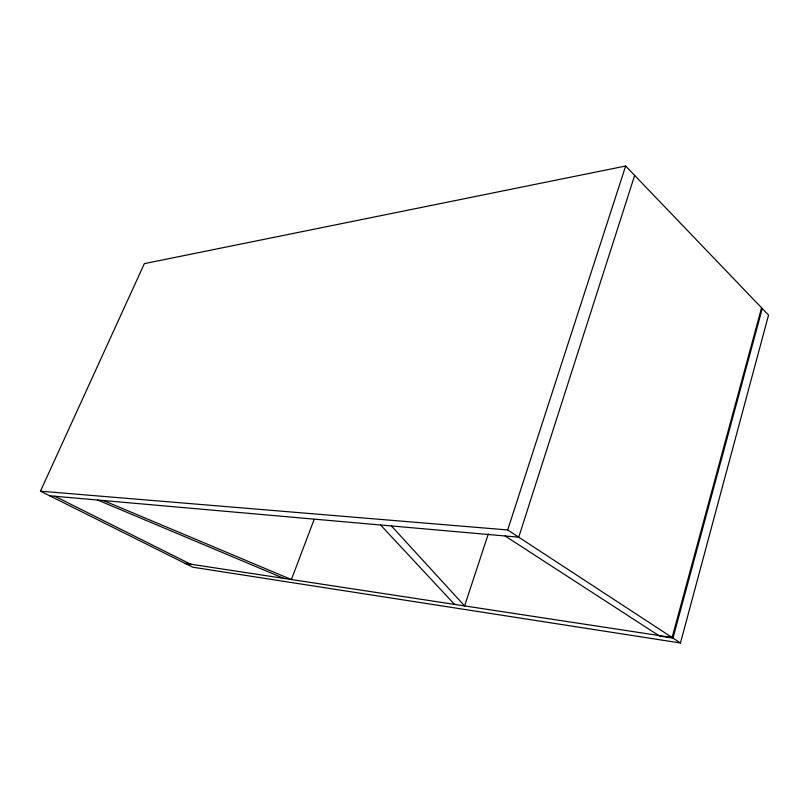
<?xml version="1.0" encoding="UTF-8"?>
<svg xmlns="http://www.w3.org/2000/svg" width="809" height="809" viewBox="0 0 809 809"><rect width="100%" height="100%" fill="white"/><g stroke="black" fill="none" stroke-linecap="round" stroke-linejoin="round"><path stroke-width="1.21" d="M680.46 642.983L768.55 315.085L625.65 166.017L144.356 263.633L40.45 491.184L192.785 567.2L680.46 642.983L507.678 529.956L40.45 491.184M762.27 308.532L672.967 638.089L659.517 636.036L505.14 535.983M761.562 307.794L672.117 637.532L185.039 563.327M634.66 175.411L518.721 537.186L49.683 495.796M507.678 529.956L625.65 166.017M488.302 533.92L464.609 605.921L391.425 525.941M314.135 519.418L291.402 579.537L103.562 500.549M185.817 563.721L191.43 564.581L54.83 496.251M97.727 500.033L283.848 578.384M380.554 524.99L454.537 604.384"/></g></svg>
